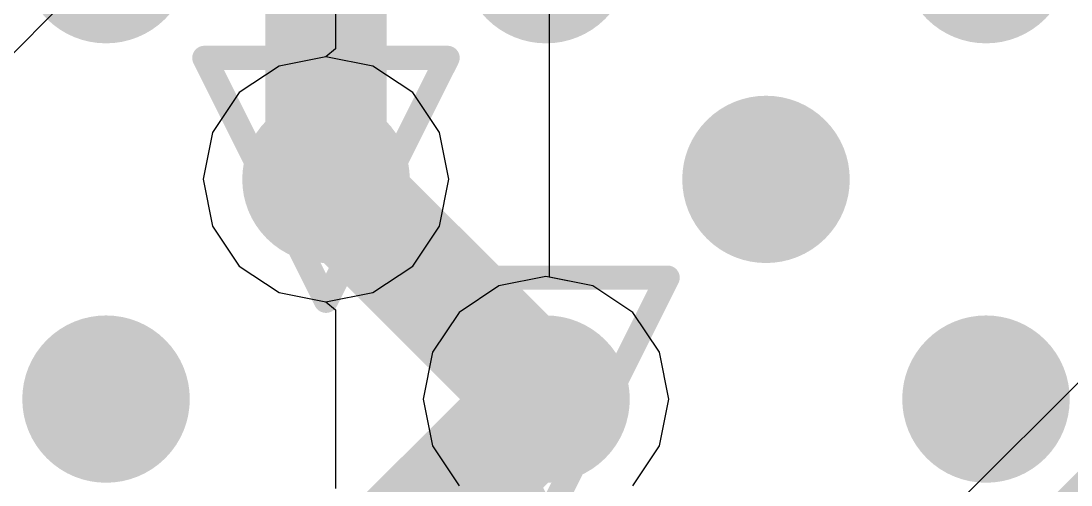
# Model space of a CAD drawing. Header units: inches. Extents: x -6 to 283, y -12 to 154.
# Drawn here: x 54.23 to 56.424, y 14.071 to 15.042 of the extents above; entities that cross this region are included whole.
import ezdxf

# ---------------------------------------------------------------- set-up
doc = ezdxf.new("R2010")
doc.units = ezdxf.units.IN
for name, color, linetype in [('Bottom Layer', 5, 'Continuous'), ('Drill Drawing', 1, 'Continuous'), ('GND-1', 16, 'Continuous'), ('GND-2', 90, 'Continuous'), ('GND-3', 216, 'Continuous'), ('GND-4', 54, 'Continuous'), ('PWR-1', 156, 'Continuous'), ('PWR-2', 130, 'Continuous'), ('Signal L1', 76, 'Continuous'), ('Signal L2', 6, 'Continuous'), ('Top Layer', 1, 'Continuous'), ('Top Paste', 8, 'Continuous'), ('Top Solder', 216, 'Continuous'), ('Via Holes', 16, 'Continuous')]:
    doc.layers.add(name, color=color, linetype=linetype)

# ---------------------------------------------------------------- blocks, each defined once
blk = doc.blocks.new('BGA_565_15_5_14_4__57')
at = {"layer": 'Top Layer'}
h = blk.add_hatch(color=1, dxfattribs=at)
edge = h.paths.add_edge_path()
edge.add_arc((-5.525, -2.925), 0.125, 0, 360)
h = blk.add_hatch(color=1, dxfattribs=at)
edge = h.paths.add_edge_path()
edge.add_arc((-5.525, -3.575), 0.125, 0, 360)
h = blk.add_hatch(color=1, dxfattribs=at)
edge = h.paths.add_edge_path()
edge.add_arc((-4.875, -3.575), 0.125, 0, 360)
h = blk.add_hatch(color=1, dxfattribs=at)
edge = h.paths.add_edge_path()
edge.add_arc((-4.875, -4.225), 0.125, 0, 360)
h = blk.add_hatch(color=1, dxfattribs=at)
edge = h.paths.add_edge_path()
edge.add_arc((-4.225, -4.225), 0.125, 0, 360)
at = {"layer": 'Top Paste'}
h = blk.add_hatch(color=8, dxfattribs=at)
edge = h.paths.add_edge_path()
edge.add_arc((-5.525, -2.925), 0.125, 0, 360)
h = blk.add_hatch(color=8, dxfattribs=at)
edge = h.paths.add_edge_path()
edge.add_arc((-5.525, -3.575), 0.125, 0, 360)
h = blk.add_hatch(color=8, dxfattribs=at)
edge = h.paths.add_edge_path()
edge.add_arc((-4.875, -3.575), 0.125, 0, 360)
h = blk.add_hatch(color=8, dxfattribs=at)
edge = h.paths.add_edge_path()
edge.add_arc((-4.875, -4.225), 0.125, 0, 360)
h = blk.add_hatch(color=8, dxfattribs=at)
edge = h.paths.add_edge_path()
edge.add_arc((-4.225, -4.225), 0.125, 0, 360)
at = {"layer": 'Top Solder'}
h = blk.add_hatch(color=216, dxfattribs=at)
edge = h.paths.add_edge_path()
edge.add_arc((-5.525, -2.925), 0.175, 0, 360)
h = blk.add_hatch(color=216, dxfattribs=at)
edge = h.paths.add_edge_path()
edge.add_arc((-6.175, -3.575), 0.175, 0, 360)
h = blk.add_hatch(color=216, dxfattribs=at)
edge = h.paths.add_edge_path()
edge.add_arc((-5.525, -3.575), 0.175, 0, 360)
h = blk.add_hatch(color=216, dxfattribs=at)
edge = h.paths.add_edge_path()
edge.add_arc((-4.875, -3.575), 0.175, 0, 360)
h = blk.add_hatch(color=216, dxfattribs=at)
edge = h.paths.add_edge_path()
edge.add_arc((-5.525, -4.225), 0.175, 0, 360)
h = blk.add_hatch(color=216, dxfattribs=at)
edge = h.paths.add_edge_path()
edge.add_arc((-4.875, -4.225), 0.175, 0, 360)
h = blk.add_hatch(color=216, dxfattribs=at)
edge = h.paths.add_edge_path()
edge.add_arc((-4.225, -4.225), 0.175, 0, 360)
h = blk.add_hatch(color=216, dxfattribs=at)
edge = h.paths.add_edge_path()
edge.add_arc((-4.875, -4.875), 0.175, 0, 360)

msp = doc.modelspace()

# ---------------------------------------------------------------- hatches: boundary and pattern name
at = {"layer": 'Bottom Layer'}
h = msp.add_hatch(color=5, dxfattribs=at)
edge = h.paths.add_edge_path()
edge.add_arc((54.8674, 14.7107), 0.15, 0, 360)
h = msp.add_hatch(color=5, dxfattribs=at)
edge = h.paths.add_edge_path()
edge.add_arc((55.3271, 14.251), 0.15, 0, 360)
at = {"layer": 'GND-1'}
h = msp.add_hatch(color=16, dxfattribs=at)
edge = h.paths.add_edge_path()
edge.add_arc((54.8674, 14.7107), 0.15, 0, 360)
h = msp.add_hatch(color=16, dxfattribs=at)
edge = h.paths.add_edge_path()
edge.add_arc((55.3271, 14.251), 0.15, 0, 360)
at = {"layer": 'GND-2'}
h = msp.add_hatch(color=90, dxfattribs=at)
edge = h.paths.add_edge_path()
edge.add_arc((54.8674, 14.7107), 0.15, 0, 360)
h = msp.add_hatch(color=90, dxfattribs=at)
edge = h.paths.add_edge_path()
edge.add_arc((55.3271, 14.251), 0.15, 0, 360)
at = {"layer": 'GND-3'}
h = msp.add_hatch(color=216, dxfattribs=at)
edge = h.paths.add_edge_path()
edge.add_arc((54.8674, 14.7107), 0.15, 0, 360)
h = msp.add_hatch(color=216, dxfattribs=at)
edge = h.paths.add_edge_path()
edge.add_arc((55.3271, 14.251), 0.15, 0, 360)
at = {"layer": 'GND-4'}
h = msp.add_hatch(color=54, dxfattribs=at)
edge = h.paths.add_edge_path()
edge.add_arc((54.8674, 14.7107), 0.15, 0, 360)
h = msp.add_hatch(color=54, dxfattribs=at)
edge = h.paths.add_edge_path()
edge.add_arc((55.3271, 14.251), 0.15, 0, 360)
at = {"layer": 'PWR-1'}
h = msp.add_hatch(color=156, dxfattribs=at)
edge = h.paths.add_edge_path()
edge.add_arc((54.8674, 14.7107), 0.15, 0, 360)
h = msp.add_hatch(color=156, dxfattribs=at)
edge = h.paths.add_edge_path()
edge.add_arc((55.3271, 14.251), 0.15, 0, 360)
at = {"layer": 'PWR-2'}
h = msp.add_hatch(color=130, dxfattribs=at)
edge = h.paths.add_edge_path()
edge.add_arc((54.8674, 14.7107), 0.15, 0, 360)
h = msp.add_hatch(color=130, dxfattribs=at)
edge = h.paths.add_edge_path()
edge.add_arc((55.3271, 14.251), 0.15, 0, 360)
at = {"layer": 'Signal L1'}
h = msp.add_hatch(color=76, dxfattribs=at)
edge = h.paths.add_edge_path()
edge.add_arc((54.8674, 14.7107), 0.15, 0, 360)
h = msp.add_hatch(color=76, dxfattribs=at)
edge = h.paths.add_edge_path()
edge.add_arc((55.3271, 14.251), 0.15, 0, 360)
at = {"layer": 'Signal L2'}
h = msp.add_hatch(color=6, dxfattribs=at)
edge = h.paths.add_edge_path()
edge.add_arc((54.8674, 14.7107), 0.15, 0, 360)
h = msp.add_hatch(color=6, dxfattribs=at)
edge = h.paths.add_edge_path()
edge.add_arc((55.3271, 14.251), 0.15, 0, 360)
at = {"layer": 'Top Layer'}
h = msp.add_hatch(color=1, dxfattribs=at)
edge = h.paths.add_edge_path()
edge.add_arc((54.8674, 14.7107), 0.15, 0, 360)
h = msp.add_hatch(color=1, dxfattribs=at)
edge = h.paths.add_edge_path()
edge.add_arc((55.3271, 14.251), 0.15, 0, 360)
at = {"layer": 'Via Holes'}
h = msp.add_hatch(color=7, dxfattribs=at)
edge = h.paths.add_edge_path()
edge.add_arc((54.8674, 14.7107), 0.075, 0, 360)
h = msp.add_hatch(color=7, dxfattribs=at)
edge = h.paths.add_edge_path()
edge.add_arc((55.3271, 14.251), 0.075, 0, 360)

# ---------------------------------------------------------------- linework, layer by layer
at = {"layer": 'Bottom Layer'}
msp.add_line((56.5248, 14.3712), (55.0738, 12.9202), dxfattribs=at)
msp.add_lwpolyline([(55.2203, 12.7737, 0.1524, 0.1524, 0), (56.6714, 14.2247, 0.1524, 0.1524, 0)], format="xyseb", dxfattribs=at)
at = {"layer": 'Drill Drawing'}
for points in [[(54.6134, 14.9647, 0.0508, 0.0508, 0), (55.1214, 14.9647, 0.0508, 0.0508, 0)], [(54.6134, 14.9647, 0.0508, 0.0508, 0), (54.8674, 14.4567, 0.0508, 0.0508, 0)], [(54.8674, 14.4567, 0.0508, 0.0508, 0), (55.1214, 14.9647, 0.0508, 0.0508, 0)], [(55.0731, 14.505, 0.0508, 0.0508, 0), (55.5811, 14.505, 0.0508, 0.0508, 0)], [(55.0731, 14.505, 0.0508, 0.0508, 0), (55.3271, 13.997, 0.0508, 0.0508, 0)], [(55.3271, 13.997, 0.0508, 0.0508, 0), (55.5811, 14.505, 0.0508, 0.0508, 0)]]:
    msp.add_lwpolyline(points, format="xyseb", dxfattribs=at)
for points in [[(54.6007, 14.9647, 0.0254, 0.0254, 1), (54.6261, 14.9647, 0.0254, 0.0254, 1)], [(54.6007, 14.9647, 0.0254, 0.0254, 1), (54.6261, 14.9647, 0.0254, 0.0254, 1)], [(55.1087, 14.9647, 0.0254, 0.0254, 1), (55.1341, 14.9647, 0.0254, 0.0254, 1)], [(55.1087, 14.9647, 0.0254, 0.0254, 1), (55.1341, 14.9647, 0.0254, 0.0254, 1)], [(55.0604, 14.505, 0.0254, 0.0254, 1), (55.0858, 14.505, 0.0254, 0.0254, 1)], [(55.0604, 14.505, 0.0254, 0.0254, 1), (55.0858, 14.505, 0.0254, 0.0254, 1)], [(55.5684, 14.505, 0.0254, 0.0254, 1), (55.5938, 14.505, 0.0254, 0.0254, 1)], [(55.5684, 14.505, 0.0254, 0.0254, 1), (55.5938, 14.505, 0.0254, 0.0254, 1)], [(54.8547, 14.4567, 0.0254, 0.0254, 1), (54.8801, 14.4567, 0.0254, 0.0254, 1)], [(54.8547, 14.4567, 0.0254, 0.0254, 1), (54.8801, 14.4567, 0.0254, 0.0254, 1)]]:
    msp.add_lwpolyline(points, format="xyseb", close=True, dxfattribs=at)
at = {"layer": 'PWR-1'}
for p, q in [((54.8674, 14.9672), (54.7693, 14.9477)), ((54.9656, 14.9477), (54.8674, 14.9672)), ((54.7693, 14.9477), (54.686, 14.8921)), ((55.0488, 14.8921), (54.9656, 14.9477)), ((54.686, 14.8921), (54.6304, 14.8088)), ((55.1044, 14.8088), (55.0488, 14.8921)), ((54.6304, 14.8088), (54.6109, 14.7107)), ((55.124, 14.7107), (55.1044, 14.8088)), ((54.6109, 14.7107), (54.6304, 14.6125)), ((55.1044, 14.6125), (55.124, 14.7107)), ((54.6304, 14.6125), (54.686, 14.5293)), ((55.0488, 14.5293), (55.1044, 14.6125)), ((54.686, 14.5293), (54.7693, 14.4737)), ((54.9656, 14.4737), (55.0488, 14.5293)), ((55.3271, 14.5076), (55.2289, 14.488)), ((55.4252, 14.488), (55.3271, 14.5076)), ((55.2289, 14.488), (55.1457, 14.4324)), ((55.5084, 14.4324), (55.4252, 14.488)), ((54.7693, 14.4737), (54.8674, 14.4541)), ((54.8674, 14.4541), (54.9656, 14.4737)), ((55.1457, 14.4324), (55.09, 14.3492)), ((55.5641, 14.3492), (55.5084, 14.4324)), ((55.09, 14.3492), (55.0705, 14.251)), ((55.5836, 14.251), (55.5641, 14.3492)), ((55.0705, 14.251), (55.09, 14.1529)), ((55.5641, 14.1529), (55.5836, 14.251)), ((55.09, 14.1529), (55.1457, 14.0696)), ((55.5084, 14.0696), (55.5641, 14.1529))]:
    msp.add_line(p, q, dxfattribs=at)
at = {"layer": 'PWR-2'}
for p, q in [((55.3345, 14.5061), (55.3345, 17.7681)), ((54.8872, 15.3572), (54.8872, 14.9834)), ((54.8872, 14.9834), (54.8674, 14.9672)), ((54.8674, 14.9672), (54.7693, 14.9477)), ((54.7693, 14.9477), (54.686, 14.8921)), ((54.686, 14.8921), (54.6304, 14.8088)), ((54.6304, 14.8088), (54.6109, 14.7107)), ((54.6109, 14.7107), (54.6304, 14.6125)), ((54.6304, 14.6125), (54.686, 14.5293)), ((54.686, 14.5293), (54.7693, 14.4737)), ((55.4252, 14.488), (55.3345, 14.5061)), ((55.5084, 14.4324), (55.4252, 14.488)), ((54.7693, 14.4737), (54.8674, 14.4541)), ((54.8674, 14.4541), (54.8872, 14.4379)), ((54.8872, 14.4379), (54.8872, 14.0642)), ((55.5641, 14.3492), (55.5084, 14.4324)), ((55.5836, 14.251), (55.5641, 14.3492)), ((55.5641, 14.1529), (55.5836, 14.251)), ((55.5084, 14.0696), (55.5641, 14.1529))]:
    msp.add_line(p, q, dxfattribs=at)
at = {"layer": 'Signal L2'}
for p, q in [((53.5218, 14.2832), (54.6867, 15.4481)), ((54.8674, 14.9672), (54.7693, 14.9477)), ((54.9656, 14.9477), (54.8674, 14.9672)), ((54.7693, 14.9477), (54.686, 14.8921)), ((55.0488, 14.8921), (54.9656, 14.9477)), ((54.686, 14.8921), (54.6304, 14.8088)), ((55.1044, 14.8088), (55.0488, 14.8921)), ((54.6304, 14.8088), (54.6109, 14.7107)), ((55.124, 14.7107), (55.1044, 14.8088)), ((54.6109, 14.7107), (54.6304, 14.6125)), ((55.1044, 14.6125), (55.124, 14.7107)), ((54.6304, 14.6125), (54.686, 14.5293)), ((55.0488, 14.5293), (55.1044, 14.6125)), ((54.686, 14.5293), (54.7693, 14.4737)), ((54.9656, 14.4737), (55.0488, 14.5293)), ((55.3271, 14.5076), (55.2289, 14.488)), ((55.4252, 14.488), (55.3271, 14.5076)), ((55.2289, 14.488), (55.1457, 14.4324)), ((55.5084, 14.4324), (55.4252, 14.488)), ((54.7693, 14.4737), (54.8674, 14.4541)), ((54.8674, 14.4541), (54.9656, 14.4737)), ((55.1457, 14.4324), (55.09, 14.3492)), ((55.5641, 14.3492), (55.5084, 14.4324)), ((55.09, 14.3492), (55.0705, 14.251)), ((55.5836, 14.251), (55.5641, 14.3492)), ((55.0705, 14.251), (55.09, 14.1529)), ((55.5641, 14.1529), (55.5836, 14.251)), ((55.09, 14.1529), (55.1457, 14.0696)), ((55.5084, 14.0696), (55.5641, 14.1529))]:
    msp.add_line(p, q, dxfattribs=at)
at = {"layer": 'Top Layer'}
for points in [[(54.8674, 14.7107, 0.254, 0.254, 0), (54.8674, 15.6299, 0.254, 0.254, 0)], [(54.8674, 14.7107, 0.254, 0.254, 0), (55.3271, 14.251, 0.254, 0.254, 0)], [(54.8674, 13.7914, 0.254, 0.254, 0), (55.3271, 14.251, 0.254, 0.254, 0)]]:
    msp.add_lwpolyline(points, format="xyseb", dxfattribs=at)
for points in [[(54.8039, 14.7107, 0.127, 0.127, 1), (54.9309, 14.7107, 0.127, 0.127, 1)], [(54.8039, 14.7107, 0.127, 0.127, 1), (54.9309, 14.7107, 0.127, 0.127, 1)], [(55.2636, 14.251, 0.127, 0.127, 1), (55.3906, 14.251, 0.127, 0.127, 1)], [(55.2636, 14.251, 0.127, 0.127, 1), (55.3906, 14.251, 0.127, 0.127, 1)]]:
    msp.add_lwpolyline(points, format="xyseb", close=True, dxfattribs=at)

# ---------------------------------------------------------------- block references
at = {"rotation": 225}
msp.add_blockref('BGA_565_15_5_14_4__57', (54.4079, 8.2759), dxfattribs=at)

doc.saveas('drawing.dxf')
